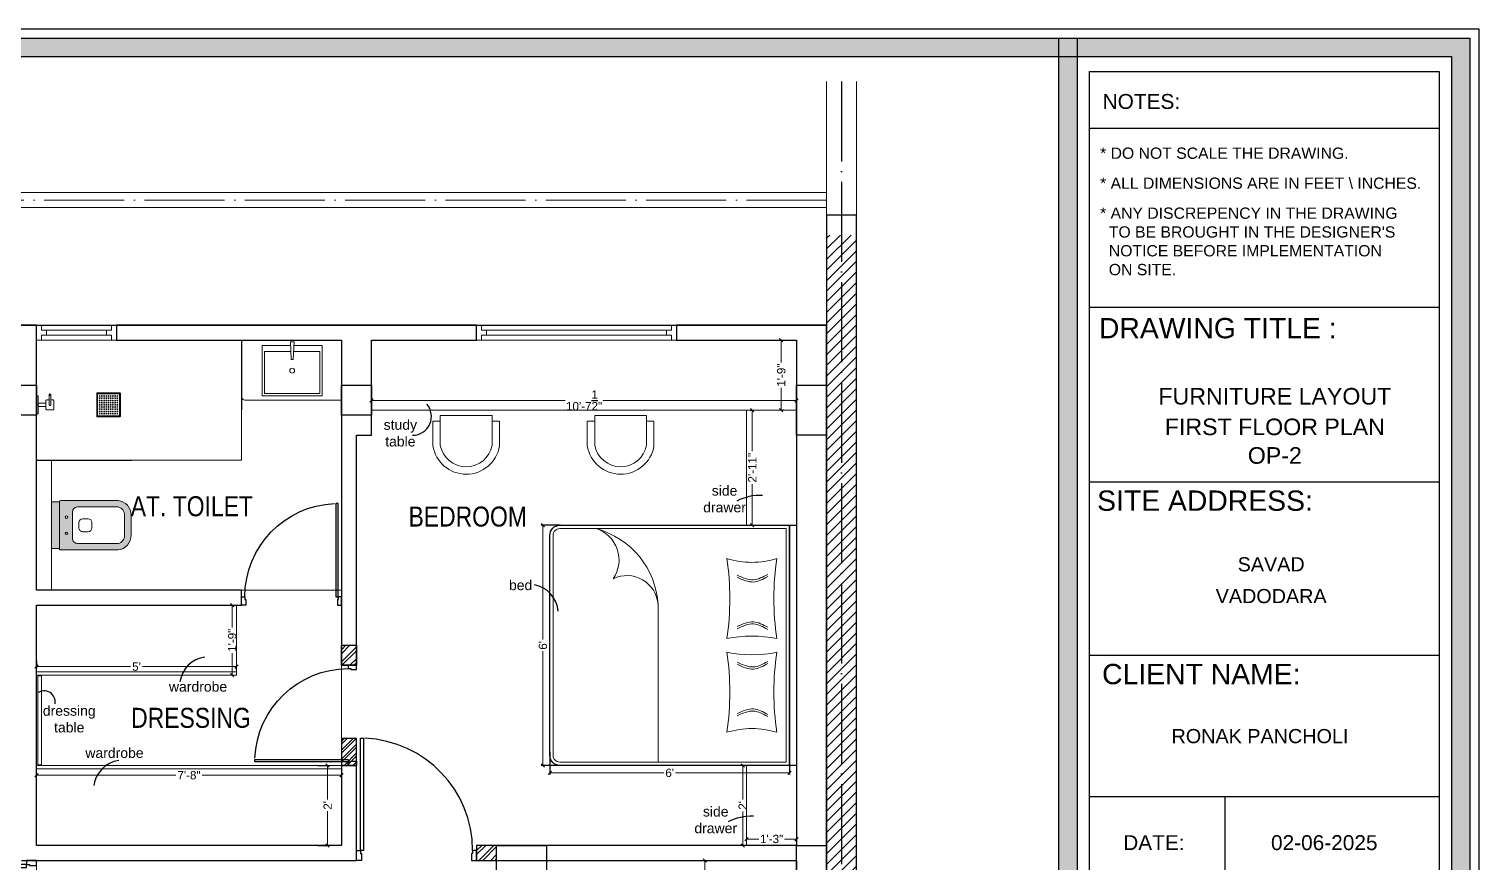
# Model space of a CAD drawing. Header units: millimetres. Extents: x 56222 to 154462, y -172610 to -121287.
# Drawn here: x 153131.2 to 153566.1, y -170824.7 to -170574.6 of the extents above; entities that cross this region are included whole.
import ezdxf
from ezdxf.enums import TextEntityAlignment as Align

# ---------------------------------------------------------------- set-up
doc = ezdxf.new("R2010")
doc.units = ezdxf.units.MM
doc.header["$MEASUREMENT"] = 0
doc.header["$PDMODE"] = 35
doc.linetypes.add('ACAD_ISO04W100', pattern=[30, 24, -3, 0, -3])
doc.layers.get('Defpoints').update_dxf_attribs({"color": 220})
doc.layers.add('AR DOOR', color=40, linetype='Continuous')
doc.layers.add('AR ELE-5', color=134, linetype='Continuous')
for name, color, linetype, lineweight in [('COLUMN', 1, 'Continuous', 30), ('dim05', 1, 'Continuous', 13), ('ELEVATION ( SPIRAL STAIR )', 250, 'Continuous', 9), ('FIRST FLOOR', 7, 'Continuous', 9), ('FIRST FLOOR ( DW_RAIL )', 7, 'Continuous', 9), ('FIRST FLOOR ( TEXT )', 7, 'Continuous', 9), ('FIRST FLOOR_( PLine )_', 251, 'Continuous', 30), ('FURNITURE', 34, 'Continuous', 9), ('GROUND FLOOR', 7, 'Continuous', 9), ('GROUND FLOOR  ( HATCH )', 251, 'Continuous', 9), ('GROUND FLOOR  ( PLINE )', 251, 'Continuous', 30), ('Labelling', 1, 'Continuous', 25), ('NAME PLATE', 7, 'Continuous', 25), ('wall', 7, 'Continuous', 30), ('X_PLOT', 1, 'Continuous', 9)]:
    doc.layers.add(name, color=color, linetype=linetype, lineweight=lineweight)
doc.layers.add('XX~SLAB ( PLINE )', color=251, linetype='Continuous', plot=False)
doc.styles.add('Arial', font='arial.ttf')
doc.styles.add('KATHA', font='swissc.ttf')
doc.styles.get("Standard").update_dxf_attribs({"font": 'arial.ttf', "height": 6})
doc.styles.add('style4', font='ARIALN.TTF')
doc.dimstyles.new('ISO-25', dxfattribs={"dimtxt": 2.5, "dimasz": 1, "dimexe": 0.5, "dimexo": 1, "dimtad": 0, "dimdec": 1, "dimlunit": 4, "dimtxsty": 'Standard', "dimblk": 'OBLIQUE', "dimcen": 2.5, "dimclrd": 1, "dimclre": 1, "dimclrt": 5, "dimadec": 0, "dimazin": 0, "dimtfac": 1, "dimtdec": 1, "dimtmove": 0, "dimatfit": 3, "dimfxl": 1, "dimlwd": -1, "dimarcsym": 0})

# ---------------------------------------------------------------- blocks, each defined once
blk = doc.blocks.new('A$C744D1EC1')
at = {"layer": 'FURNITURE'}
for p, q in [((-2.26, -0.39), (-2.26, 0)), ((-2.26, -0.39), (-2.26, 0)), ((0, -0.39), (0, 0)), ((0, -0.39), (0, 0)), ((2.26, -0.39), (2.26, 0)), ((2.26, -0.39), (2.26, 0)), ((-2.26, -0.39), (2.26, -0.39)), ((-2.26, -0.39), (2.26, -0.39)), ((-1.26, -2.56), (-1.26, -4.14)), ((-1.06, -2.36), (1.06, -2.36)), ((-0.39, -0.39), (-0.39, -2.36)), ((0, -3.15), (2.56, -3.15)), ((0, -3.55), (2.56, -3.55)), ((0.39, -0.39), (0.39, -2.36)), ((1.26, -2.56), (1.26, -3.15)), ((1.26, -3.55), (1.26, -4.14)), ((-1.06, -4.33), (1.06, -4.33))]:
    blk.add_line(p, q, dxfattribs=at)
for points in [[(-2.96, -15.14), (-2.96, -20.86, 0.414214), (-2.86, -20.96), (2.86, -20.96, 0.414214), (2.96, -20.86), (2.96, -15.14, 0.414214), (2.86, -15.04), (-2.86, -15.04, 0.414214)], [(-2.76, -15.34), (-2.76, -20.66, 0.414214), (-2.66, -20.76), (2.66, -20.76, 0.414214), (2.76, -20.66), (2.76, -15.34, 0.414214), (2.66, -15.24), (-2.66, -15.24, 0.414214)]]:
    blk.add_lwpolyline(points, format="xyb", close=True, dxfattribs=at)
for centre, radius in [((2.56, -3.35), 0.197), ((-2.21, -15.79), 0.0985), ((-2.21, -16.34), 0.0985), ((-2.21, -16.9), 0.0985), ((-2.21, -17.45), 0.0985), ((-2.21, -18), 0.0985), ((-1.66, -15.79), 0.0985), ((-1.66, -16.34), 0.0985), ((-1.66, -16.9), 0.0985), ((-1.66, -17.45), 0.0985), ((-1.66, -18), 0.0985), ((-1.1, -15.79), 0.0985), ((-1.1, -16.34), 0.0985), ((-1.1, -16.9), 0.0985), ((-1.1, -17.45), 0.0985), ((-1.1, -18), 0.0985), ((-0.55, -15.79), 0.0985), ((-0.55, -16.34), 0.0985), ((-0.55, -16.9), 0.0985), ((-0.55, -17.45), 0.0985), ((-0.55, -18), 0.0985), ((0, -15.79), 0.0985), ((0, -16.34), 0.0985), ((0, -16.9), 0.0985), ((0, -17.45), 0.0985), ((0, -18), 0.0985), ((0.55, -15.79), 0.0985), ((0.55, -16.34), 0.0985), ((0.55, -16.9), 0.0985), ((0.55, -17.45), 0.0985), ((0.55, -18), 0.0985), ((1.1, -15.79), 0.0985), ((1.1, -16.34), 0.0985), ((1.1, -16.9), 0.0985), ((1.1, -17.45), 0.0985), ((1.1, -18), 0.0985), ((1.66, -15.79), 0.0985), ((1.66, -16.34), 0.0985), ((1.66, -16.9), 0.0985), ((1.66, -17.45), 0.0985), ((1.66, -18), 0.0985), ((2.21, -15.79), 0.0985), ((2.21, -16.34), 0.0985), ((2.21, -16.9), 0.0985), ((2.21, -17.45), 0.0985), ((2.21, -18), 0.0985), ((-2.21, -18.55), 0.0985), ((-2.21, -19.1), 0.0985), ((-2.21, -19.66), 0.0985), ((-2.21, -20.21), 0.0985), ((-1.66, -18.55), 0.0985), ((-1.66, -19.1), 0.0985), ((-1.66, -19.66), 0.0985), ((-1.66, -20.21), 0.0985), ((-1.1, -18.55), 0.0985), ((-1.1, -19.1), 0.0985), ((-1.1, -19.66), 0.0985), ((-1.1, -20.21), 0.0985), ((-0.55, -18.55), 0.0985), ((-0.55, -19.1), 0.0985), ((-0.55, -19.66), 0.0985), ((-0.55, -20.21), 0.0985), ((0, -18.55), 0.0985), ((0, -19.1), 0.0985), ((0, -19.66), 0.0985), ((0, -20.21), 0.0985), ((0.55, -18.55), 0.0985), ((0.55, -19.1), 0.0985), ((0.55, -19.66), 0.0985), ((0.55, -20.21), 0.0985), ((1.1, -18.55), 0.0985), ((1.1, -19.1), 0.0985), ((1.1, -19.66), 0.0985), ((1.1, -20.21), 0.0985), ((1.66, -18.55), 0.0985), ((1.66, -19.1), 0.0985), ((1.66, -19.66), 0.0985), ((1.66, -20.21), 0.0985), ((2.21, -18.55), 0.0985), ((2.21, -19.1), 0.0985), ((2.21, -19.66), 0.0985), ((2.21, -20.21), 0.0985)]:
    blk.add_circle(centre, radius, dxfattribs=at)
for centre, start, end in [((-1.06, -2.56), 90, 180), ((0, -3.35), 90, 270), ((1.06, -2.56), 0, 90), ((-1.06, -4.14), 180, 270), ((1.06, -4.14), 270, 0)]:
    blk.add_arc(centre, 0.197, start, end, dxfattribs=at)
blk = doc.blocks.new('*U140')
for points in [[(0, 0), (0, 1120), (-30, 1120), (-30, 0)], [(40, 0), (0, 0), (0, -30), (-10, -30), (-10, -100), (40, -100)], [(-1160, 0), (-1120, 0), (-1120, -30), (-1110, -30), (-1110, -100), (-1160, -100)]]:
    blk.add_lwpolyline(points, close=True)
at = {"layer": 'AR ELE-5', "linetype": 'ByBlock', "ltscale": 15}
blk.add_arc((2, -1), 1122, 92.373, 179.9653, dxfattribs=at)
blk = doc.blocks.new('*U143')
for points in [[(-1160, 0), (-1120, 0), (-1120, 30), (-1110, 30), (-1110, 100), (-1160, 100)], [(0, 0), (0, -1120), (-30, -1120), (-30, 0)], [(40, 0), (0, 0), (0, 30), (-10, 30), (-10, 100), (40, 100)]]:
    blk.add_lwpolyline(points, close=True)
at = {"layer": 'AR ELE-5', "linetype": 'ByBlock', "ltscale": 15}
blk.add_arc((2, 1), 1122, 180.0347, 267.627, dxfattribs=at)
blk = doc.blocks.new('A$C3EC62B37')
at = {"layer": 'FURNITURE', "lineweight": 30, "ltscale": 0.25, "true_color": 0xffffff}
h = blk.add_hatch(color=7, dxfattribs=at)
h.dxf.hatch_style = 1
h.paths.add_polyline_path([(-12.22, 0), (-12.22, 2.35), (-26.26, 2.35), (-26.26, 0)])
h.paths.add_polyline_path([(-26.26, 2.35), (-12.22, 2.35, 0.414214), (-11.83, 2.74), (-11.83, 19.96, 0.388639), (-16.24, 23.87), (-22.38, 23.87, 0.379499), (-26.65, 19.96), (-26.65, 2.74, 0.414214)])
h.paths.add_polyline_path([(-15.35, 6.26), (-23.13, 6.26, -0.414214), (-24.7, 7.83), (-24.7, 19.96, -0.349567), (-22.37, 21.91), (-16.24, 21.91, -0.364948), (-13.78, 19.96), (-13.78, 7.83, -0.414214)], flags=16)
h.paths.add_polyline_path([(-18.46, 8.22), (-20.02, 8.22, -0.414214), (-21.2, 9.39), (-21.2, 10.96, -0.414214), (-20.02, 12.13), (-18.46, 12.13, -0.414214), (-17.28, 10.96), (-17.28, 9.39, -0.414214)], flags=0)
h.paths.add_polyline_path([(-22.06, 4.53, -1), (-21.27, 4.53, -1)], flags=16)
at = {"layer": 'FURNITURE', "color": 0, "linetype": 'ByBlock', "lineweight": -2}
for p, q in [((-22.24, 23.87), (-16.24, 23.87)), ((-22.24, 21.91), (-16.24, 21.91)), ((-26.65, 2.74), (-26.65, 19.96)), ((-24.7, 7.83), (-24.7, 19.96)), ((-13.78, 7.83), (-13.78, 19.96)), ((-11.83, 2.74), (-11.83, 19.96)), ((-21.2, 9.39), (-21.2, 10.96)), ((-20.02, 12.13), (-18.46, 12.13)), ((-17.28, 9.39), (-17.28, 10.96)), ((-23.13, 6.26), (-15.35, 6.26)), ((-20.02, 8.22), (-18.46, 8.22)), ((-26.26, 2.35), (-12.22, 2.35)), ((-26.26, 2.35), (-26.26, 0)), ((-26.26, 0), (-12.22, 0)), ((-26.26, 0), (-12.22, 0)), ((-12.22, 2.35), (-12.22, 0))]:
    blk.add_line(p, q, dxfattribs=at)
for centre in [(-21.66, 4.53), (-16.81, 4.53)]:
    blk.add_circle(centre, 0.391, dxfattribs=at)
for centre, radius, start, end in [((-22.31, 19.5), 4.37, 89.0873, 174.0395), ((-22.31, 19.48), 2.44, 88.437, 168.6348), ((-16.17, 19.5), 4.37, 5.9605, 90.9127), ((-16.17, 19.48), 2.44, 11.3652, 91.563), ((-20.02, 10.96), 1.17, 90, 180), ((-20.02, 9.39), 1.17, 180, 270), ((-18.46, 10.96), 1.17, 0, 90), ((-18.46, 9.39), 1.17, 270, 0), ((-23.13, 7.83), 1.57, 180, 270), ((-15.35, 7.83), 1.57, 270, 0), ((-26.26, 2.74), 0.391, 180, 270), ((-12.22, 2.74), 0.391, 270, 0)]:
    blk.add_arc(centre, radius, start, end, dxfattribs=at)
blk = doc.blocks.new('*U168')
for points in [[(-40, 0), (0, 0), (0, 30), (10, 30), (10, 100), (-40, 100)], [(0, 0), (0, -1120), (30, -1120), (30, 0)], [(1160, 0), (1120, 0), (1120, 30), (1110, 30), (1110, 100), (1160, 100)]]:
    blk.add_lwpolyline(points, close=True)
at = {"layer": 'AR ELE-5', "linetype": 'ByBlock', "ltscale": 15}
blk.add_arc((-2, 1), 1122, 272.373, 359.9653, dxfattribs=at)
blk = doc.blocks.new('abasjda')
at = {"layer": 'FURNITURE'}
blk.add_line((3320278.33, -507359.99, -0.07), (3320325.52, -507359.99, -0.07), dxfattribs=at)
at = {"layer": 'FURNITURE', "lineweight": 30, "elevation": -0.07}
blk.add_lwpolyline([(3320280.33, -507327.49), (3320346.33, -507327.49, -0.414214), (3320349.33, -507330.49), (3320349.33, -507399.42), (3320277.33, -507399.42), (3320277.33, -507330.49, -0.414214)], format="xyb", close=True, dxfattribs=at)
at = {"layer": 'FURNITURE'}
for points, elevation in [([(3320280.33, -507328.49), (3320346.33, -507328.49, -0.414214), (3320348.33, -507330.49), (3320348.33, -507398.42), (3320278.33, -507398.42), (3320278.33, -507330.49, -0.414214)], -0.07), ([(3320333.32, -507346.47, -0.527965), (3320325.52, -507359.99, 0.323475), (3320348.33, -507341.35, -0.508743), (3320333.32, -507346.47)], -0.07), ([(3320311.26, -507380.6, 0.100586), (3320311.26, -507395.6, 0.075726), (3320287.26, -507395.6, 0.148967), (3320287.26, -507380.6, 0.074116)], -0.08), ([(3320315.34, -507380.6, -0.100586), (3320315.34, -507395.6, -0.075726), (3320339.34, -507395.6, -0.148967), (3320339.34, -507380.6, -0.074116)], -0.08)]:
    blk.add_lwpolyline(points, format="xyb", close=True, dxfattribs=dict(at, elevation=elevation))
at = {"layer": 'FURNITURE', "lineweight": 30, "elevation": -0.07}
blk.add_lwpolyline([(3320277.33, -507399.42), (3320349.33, -507399.42), (3320349.33, -507401.52), (3320277.33, -507401.52)], close=True, dxfattribs=at)
at = {"layer": 'FURNITURE'}
for points in [[(3320292, -507392.86, -0.08), (3320292.77, -507391.44, -0.08), (3320294.4, -507388.45, -0.08), (3320292.96, -507385.33, -0.08), (3320292.2, -507383.69, -0.08)], [(3320292.64, -507392.86, -0.08), (3320293.42, -507391.44, -0.08), (3320295.05, -507388.45, -0.08), (3320293.61, -507385.33, -0.08), (3320292.85, -507383.69, -0.08)], [(3320307.84, -507392.86, -0.08), (3320307.06, -507391.44, -0.08), (3320305.43, -507388.45, -0.08), (3320306.87, -507385.33, -0.08), (3320307.63, -507383.69, -0.08)], [(3320308.48, -507392.86, -0.08), (3320307.71, -507391.44, -0.08), (3320306.08, -507388.45, -0.08), (3320307.52, -507385.33, -0.08), (3320308.28, -507383.69, -0.08)], [(3320318.12, -507392.86, -0.08), (3320318.89, -507391.44, -0.08), (3320320.52, -507388.45, -0.08), (3320319.08, -507385.33, -0.08), (3320318.32, -507383.69, -0.08)], [(3320318.76, -507392.86, -0.08), (3320319.53, -507391.44, -0.08), (3320321.16, -507388.45, -0.08), (3320319.72, -507385.33, -0.08), (3320318.97, -507383.69, -0.08)], [(3320333.95, -507392.86, -0.08), (3320333.18, -507391.44, -0.08), (3320331.55, -507388.45, -0.08), (3320332.99, -507385.33, -0.08), (3320333.75, -507383.69, -0.08)], [(3320334.6, -507392.86, -0.08), (3320333.83, -507391.44, -0.08), (3320332.19, -507388.45, -0.08), (3320333.64, -507385.33, -0.08), (3320334.39, -507383.69, -0.08)]]:
    blk.add_open_spline(points, degree=3, knots=[0, 0, 0, 0, 4.577917, 9.671137, 9.671137, 9.671137, 9.671137], dxfattribs=at)
blk = doc.blocks.new('_Oblique')
at = {"layer": 'wall', "color": 0, "lineweight": -2}
blk.add_line((-0.5, -0.5), (0.5, 0.5), dxfattribs=at)
blk = doc.blocks.new('*D232')
at = {"layer": 'Defpoints', "color": 0, "transparency": 16777216}
for p in [(153361.41, -170685.98), (153233.91, -170688.89), (153361.41, -170688.89)]:
    blk.add_point(p, dxfattribs=at)
at = {"layer": 'dim05', "color": 1, "linetype": 'Continuous', "lineweight": -2, "transparency": 16777216}
for p, q in [((153233.91, -170687.89), (153233.91, -170685.48)), ((153361.41, -170687.89), (153361.41, -170685.48))]:
    blk.add_line(p, q, dxfattribs=at)
at = {"layer": 'dim05', "color": 1, "linetype": 'Continuous', "transparency": 16777216}
for p, q in [((153233.91, -170685.98), (153291.95, -170685.98)), ((153361.41, -170685.98), (153303.38, -170685.98))]:
    blk.add_line(p, q, dxfattribs=at)
at = {"layer": 'dim05', "color": 1, "transparency": 16777216, "rotation": 180}
blk.add_blockref('_Oblique', (153233.91, -170685.98), dxfattribs=at)
at = {"layer": 'dim05', "color": 1, "transparency": 16777216}
blk.add_blockref('_Oblique', (153361.41, -170685.98), dxfattribs=at)
at = {"layer": 'dim05', "color": 5, "lineweight": 25, "transparency": 16777216, "insert": (153297.66, -170685.98), "char_height": 2.5, "attachment_point": 5, "style": 'Arial'}
blk.add_mtext('10\'-7{\\H1x;\\S1/2;}"', dxfattribs=at)
blk = doc.blocks.new('*D233')
at = {"layer": 'Defpoints', "color": 0, "transparency": 16777216}
for p in [(153356.82, -170667.89), (153357.86, -170667.89), (153356.61, -170688.89)]:
    blk.add_point(p, dxfattribs=at)
at = {"layer": 'dim05', "color": 1, "linetype": 'Continuous', "lineweight": -2, "transparency": 16777216}
for p, q in [((153356.86, -170667.89), (153356.32, -170667.89)), ((153357.61, -170688.89), (153357.32, -170688.89))]:
    blk.add_line(p, q, dxfattribs=at)
at = {"layer": 'dim05', "color": 1, "linetype": 'Continuous', "transparency": 16777216}
for p, q in [((153356.82, -170667.89), (153356.82, -170674.56)), ((153356.82, -170688.89), (153356.82, -170682.22))]:
    blk.add_line(p, q, dxfattribs=at)
at = {"layer": 'dim05', "color": 1, "transparency": 16777216}
for p, rotation in [((153356.82, -170667.89), 90), ((153356.82, -170688.89), 270)]:
    blk.add_blockref('_Oblique', p, dxfattribs=dict(at, rotation=rotation))
at = {"layer": 'dim05', "color": 5, "lineweight": 25, "transparency": 16777216, "insert": (153356.82, -170678.39), "char_height": 2.5, "attachment_point": 5, "rotation": 90, "style": 'Arial'}
blk.add_mtext('1\'-9"', dxfattribs=at)
blk = doc.blocks.new('*D234')
at = {"layer": 'Defpoints', "color": 0, "transparency": 16777216}
for p in [(153346.41, -170688.89), (153346.41, -170723.41), (153348.13, -170723.41)]:
    blk.add_point(p, dxfattribs=at)
at = {"layer": 'dim05', "color": 1, "linetype": 'Continuous', "lineweight": -2, "transparency": 16777216}
for p, q in [((153347.41, -170688.89), (153348.63, -170688.89)), ((153347.41, -170723.41), (153348.63, -170723.41))]:
    blk.add_line(p, q, dxfattribs=at)
at = {"layer": 'dim05', "color": 1, "linetype": 'Continuous', "transparency": 16777216}
for p, q in [((153348.13, -170688.89), (153348.13, -170701.21)), ((153348.13, -170723.41), (153348.13, -170711.09))]:
    blk.add_line(p, q, dxfattribs=at)
at = {"layer": 'dim05', "color": 1, "transparency": 16777216}
for p, rotation in [((153348.13, -170688.89), 90), ((153348.13, -170723.41), 270)]:
    blk.add_blockref('_Oblique', p, dxfattribs=dict(at, rotation=rotation))
at = {"layer": 'dim05', "color": 5, "lineweight": 25, "transparency": 16777216, "insert": (153348.13, -170706.15), "char_height": 2.5, "attachment_point": 5, "rotation": 90, "style": 'Arial'}
blk.add_mtext('2\'-11"', dxfattribs=at)
blk = doc.blocks.new('*D235')
at = {"layer": 'Defpoints', "color": 0, "transparency": 16777216}
for p in [(153346.41, -170795.41), (153345.24, -170819.39), (153346.41, -170819.39)]:
    blk.add_point(p, dxfattribs=at)
at = {"layer": 'dim05', "color": 1, "linetype": 'Continuous', "lineweight": -2, "transparency": 16777216}
for p, q in [((153345.41, -170795.41), (153344.74, -170795.41)), ((153345.41, -170819.39), (153344.74, -170819.39))]:
    blk.add_line(p, q, dxfattribs=at)
at = {"layer": 'dim05', "color": 1, "linetype": 'Continuous', "transparency": 16777216}
for p, q in [((153345.24, -170795.41), (153345.24, -170805.6)), ((153345.24, -170819.39), (153345.24, -170809.2))]:
    blk.add_line(p, q, dxfattribs=at)
at = {"layer": 'dim05', "color": 1, "transparency": 16777216}
for p, rotation in [((153345.24, -170795.41), 90), ((153345.24, -170819.39), 270)]:
    blk.add_blockref('_Oblique', p, dxfattribs=dict(at, rotation=rotation))
at = {"layer": 'dim05', "color": 5, "lineweight": 25, "transparency": 16777216, "insert": (153345.24, -170807.4), "char_height": 2.5, "attachment_point": 5, "rotation": 90, "style": 'Arial'}
blk.add_mtext("2'", dxfattribs=at)
blk = doc.blocks.new('*D236')
at = {"layer": 'Defpoints', "color": 0, "transparency": 16777216}
for p in [(153346.41, -170817.06), (153361.41, -170817.36), (153361.41, -170817.48)]:
    blk.add_point(p, dxfattribs=at)
at = {"layer": 'dim05', "color": 1, "linetype": 'Continuous', "transparency": 16777216}
for p, q in [((153346.41, -170817.48), (153350.08, -170817.48)), ((153361.41, -170817.48), (153357.74, -170817.48))]:
    blk.add_line(p, q, dxfattribs=at)
at = {"layer": 'dim05', "color": 1, "linetype": 'Continuous', "lineweight": -2, "transparency": 16777216}
for p, q in [((153346.41, -170818.06), (153346.41, -170817.98)), ((153361.41, -170818.36), (153361.41, -170817.98))]:
    blk.add_line(p, q, dxfattribs=at)
at = {"layer": 'dim05', "color": 1, "transparency": 16777216, "rotation": 180}
blk.add_blockref('_Oblique', (153346.41, -170817.48), dxfattribs=at)
at = {"layer": 'dim05', "color": 1, "transparency": 16777216}
blk.add_blockref('_Oblique', (153361.41, -170817.48), dxfattribs=at)
at = {"layer": 'dim05', "color": 5, "lineweight": 25, "transparency": 16777216, "insert": (153353.91, -170817.48), "char_height": 2.5, "attachment_point": 5, "style": 'Arial'}
blk.add_mtext('1\'-3"', dxfattribs=at)
blk = doc.blocks.new('*D237')
at = {"layer": 'Defpoints', "color": 0, "transparency": 16777216}
for p in [(153287.38, -170790.47), (153359.32, -170792.54), (153359.32, -170797.65)]:
    blk.add_point(p, dxfattribs=at)
at = {"layer": 'dim05', "color": 1, "linetype": 'Continuous', "lineweight": -2, "transparency": 16777216}
for p, q in [((153287.38, -170791.47), (153287.38, -170798.15)), ((153359.32, -170793.54), (153359.32, -170798.15))]:
    blk.add_line(p, q, dxfattribs=at)
at = {"layer": 'dim05', "color": 1, "linetype": 'Continuous', "transparency": 16777216}
for p, q in [((153287.38, -170797.65), (153321.57, -170797.65)), ((153359.32, -170797.65), (153325.13, -170797.65))]:
    blk.add_line(p, q, dxfattribs=at)
at = {"layer": 'dim05', "color": 1, "transparency": 16777216, "rotation": 180}
blk.add_blockref('_Oblique', (153287.38, -170797.65), dxfattribs=at)
at = {"layer": 'dim05', "color": 1, "transparency": 16777216}
blk.add_blockref('_Oblique', (153359.32, -170797.65), dxfattribs=at)
at = {"layer": 'dim05', "color": 5, "lineweight": 25, "transparency": 16777216, "insert": (153323.35, -170797.65), "char_height": 2.5, "attachment_point": 5, "style": 'Arial'}
blk.add_mtext("6'", dxfattribs=at)
blk = doc.blocks.new('*D238')
at = {"layer": 'Defpoints', "color": 0, "transparency": 16777216}
for p in [(153285.32, -170723.41), (153291.51, -170723.41), (153291.51, -170795.41)]:
    blk.add_point(p, dxfattribs=at)
at = {"layer": 'dim05', "color": 1, "linetype": 'Continuous', "lineweight": -2, "transparency": 16777216}
for p, q in [((153290.51, -170723.41), (153284.82, -170723.41)), ((153290.51, -170795.41), (153284.82, -170795.41))]:
    blk.add_line(p, q, dxfattribs=at)
at = {"layer": 'dim05', "color": 1, "linetype": 'Continuous', "transparency": 16777216}
for p, q in [((153285.32, -170723.41), (153285.32, -170757.63)), ((153285.32, -170795.41), (153285.32, -170761.19))]:
    blk.add_line(p, q, dxfattribs=at)
at = {"layer": 'dim05', "color": 1, "transparency": 16777216}
for p, rotation in [((153285.32, -170723.41), 90), ((153285.32, -170795.41), 270)]:
    blk.add_blockref('_Oblique', p, dxfattribs=dict(at, rotation=rotation))
at = {"layer": 'dim05', "color": 5, "lineweight": 25, "transparency": 16777216, "insert": (153285.32, -170759.41), "char_height": 2.5, "attachment_point": 5, "rotation": 90, "style": 'Arial'}
blk.add_mtext("6'", dxfattribs=at)
blk = doc.blocks.new('*D239')
at = {"layer": 'Defpoints', "color": 0, "transparency": 16777216}
for p in [(153133.41, -170763.07), (153193.42, -170765.65), (153193.42, -170765.8)]:
    blk.add_point(p, dxfattribs=at)
at = {"layer": 'dim05', "color": 1, "linetype": 'Continuous', "lineweight": -2, "transparency": 16777216}
for p, q in [((153133.41, -170764.07), (153133.41, -170766.3)), ((153193.42, -170766.65), (153193.42, -170766.3))]:
    blk.add_line(p, q, dxfattribs=at)
at = {"layer": 'dim05', "color": 1, "linetype": 'Continuous', "transparency": 16777216}
for p, q in [((153133.41, -170765.8), (153161.64, -170765.8)), ((153193.42, -170765.8), (153165.19, -170765.8))]:
    blk.add_line(p, q, dxfattribs=at)
at = {"layer": 'dim05', "color": 1, "transparency": 16777216, "rotation": 180}
blk.add_blockref('_Oblique', (153133.41, -170765.8), dxfattribs=at)
at = {"layer": 'dim05', "color": 1, "transparency": 16777216}
blk.add_blockref('_Oblique', (153193.42, -170765.8), dxfattribs=at)
at = {"layer": 'dim05', "color": 5, "lineweight": 25, "transparency": 16777216, "insert": (153163.41, -170765.8), "char_height": 2.5, "attachment_point": 5, "style": 'Arial'}
blk.add_mtext("5'", dxfattribs=at)
blk = doc.blocks.new('*D240')
at = {"layer": 'Defpoints', "color": 0, "transparency": 16777216}
for p in [(153192.13, -170747.39), (153192.2, -170747.39), (153191.33, -170768.39)]:
    blk.add_point(p, dxfattribs=at)
at = {"layer": 'dim05', "color": 1, "linetype": 'Continuous', "lineweight": -2, "transparency": 16777216}
for p, q in [((153191.2, -170747.39), (153191.63, -170747.39)), ((153192.33, -170768.39), (153192.63, -170768.39))]:
    blk.add_line(p, q, dxfattribs=at)
at = {"layer": 'dim05', "color": 1, "linetype": 'Continuous', "transparency": 16777216}
for p, q in [((153192.13, -170747.39), (153192.13, -170754.06)), ((153192.13, -170768.39), (153192.13, -170761.72))]:
    blk.add_line(p, q, dxfattribs=at)
at = {"layer": 'dim05', "color": 1, "transparency": 16777216}
for p, rotation in [((153192.13, -170747.39), 90), ((153192.13, -170768.39), 270)]:
    blk.add_blockref('_Oblique', p, dxfattribs=dict(at, rotation=rotation))
at = {"layer": 'dim05', "color": 5, "lineweight": 25, "transparency": 16777216, "insert": (153192.13, -170757.89), "char_height": 2.5, "attachment_point": 5, "rotation": 90, "style": 'Arial'}
blk.add_mtext('1\'-9"', dxfattribs=at)
blk = doc.blocks.new('*D241')
at = {"layer": 'Defpoints', "color": 0, "transparency": 16777216}
for p in [(153133.41, -170797.9), (153224.91, -170797.9), (153224.91, -170798.36)]:
    blk.add_point(p, dxfattribs=at)
at = {"layer": 'dim05', "color": 1, "linetype": 'Continuous', "transparency": 16777216}
for p, q in [((153133.41, -170798.36), (153175.23, -170798.36)), ((153224.91, -170798.36), (153183.1, -170798.36))]:
    blk.add_line(p, q, dxfattribs=at)
at = {"layer": 'dim05', "color": 1, "linetype": 'Continuous', "lineweight": -2, "transparency": 16777216}
for p, q in [((153133.41, -170798.9), (153133.41, -170798.86)), ((153224.91, -170798.9), (153224.91, -170798.86))]:
    blk.add_line(p, q, dxfattribs=at)
at = {"layer": 'dim05', "color": 1, "transparency": 16777216, "rotation": 180}
blk.add_blockref('_Oblique', (153133.41, -170798.36), dxfattribs=at)
at = {"layer": 'dim05', "color": 1, "transparency": 16777216}
blk.add_blockref('_Oblique', (153224.91, -170798.36), dxfattribs=at)
at = {"layer": 'dim05', "color": 5, "lineweight": 25, "transparency": 16777216, "insert": (153179.16, -170798.36), "char_height": 2.5, "attachment_point": 5, "style": 'Arial'}
blk.add_mtext('7\'-8"', dxfattribs=at)
blk = doc.blocks.new('*D242')
at = {"layer": 'Defpoints', "color": 0, "transparency": 16777216}
for p in [(153216.81, -170795.39), (153216.81, -170819.39), (153220.75, -170819.39)]:
    blk.add_point(p, dxfattribs=at)
at = {"layer": 'dim05', "color": 1, "linetype": 'Continuous', "lineweight": -2, "transparency": 16777216}
for p, q in [((153217.81, -170795.39), (153221.25, -170795.39)), ((153217.81, -170819.39), (153221.25, -170819.39))]:
    blk.add_line(p, q, dxfattribs=at)
at = {"layer": 'dim05', "color": 1, "linetype": 'Continuous', "transparency": 16777216}
for p, q in [((153220.75, -170795.39), (153220.75, -170805.59)), ((153220.75, -170819.39), (153220.75, -170809.18))]:
    blk.add_line(p, q, dxfattribs=at)
at = {"layer": 'dim05', "color": 1, "transparency": 16777216}
for p, rotation in [((153220.75, -170795.39), 90), ((153220.75, -170819.39), 270)]:
    blk.add_blockref('_Oblique', p, dxfattribs=dict(at, rotation=rotation))
at = {"layer": 'dim05', "color": 5, "lineweight": 25, "transparency": 16777216, "insert": (153220.75, -170807.39), "char_height": 2.5, "attachment_point": 5, "rotation": 90, "style": 'Arial'}
blk.add_mtext("2'", dxfattribs=at)
blk = doc.blocks.new('*D261')
at = {"layer": 'Defpoints', "color": 0, "transparency": 16777216}
for p in [(153333.3, -170823.89), (153333.91, -170823.89), (153333.77, -170856.92)]:
    blk.add_point(p, dxfattribs=at)
at = {"layer": 'dim05', "color": 1, "linetype": 'Continuous', "transparency": 16777216}
for p, q in [((153333.91, -170823.89), (153333.91, -170836.44)), ((153333.91, -170856.92), (153333.91, -170844.37))]:
    blk.add_line(p, q, dxfattribs=at)
at = {"layer": 'dim05', "color": 1, "linetype": 'Continuous', "lineweight": -2, "transparency": 16777216}
for p, q in [((153334.3, -170823.89), (153334.41, -170823.89)), ((153334.77, -170856.92), (153334.41, -170856.92))]:
    blk.add_line(p, q, dxfattribs=at)
at = {"layer": 'dim05', "color": 1, "transparency": 16777216}
for p, rotation in [((153333.91, -170823.89), 90), ((153333.91, -170856.92), 270)]:
    blk.add_blockref('_Oblique', p, dxfattribs=dict(at, rotation=rotation))
at = {"layer": 'dim05', "color": 5, "lineweight": 25, "transparency": 16777216, "insert": (153333.91, -170840.41), "char_height": 2.5, "attachment_point": 5, "rotation": 90, "style": 'Arial'}
blk.add_mtext('2\'-9"', dxfattribs=at)
blk = doc.blocks.new('LAYOUT FILE')
at = {"layer": 'NAME PLATE', "true_color": 0xd39e00}
h = blk.add_hatch(color=42, dxfattribs=at)
h.paths.add_polyline_path([(3346889.83, -513806.18), (3346889.83, -514260.7), (3347535.56, -514260.7), (3347535.56, -513806.18)])
h.paths.add_polyline_path([(3346894.36, -513810.71), (3347531.03, -513810.71), (3347531.03, -514256.17), (3346894.36, -514256.17)], flags=16)
blk.add_hatch(color=42, dxfattribs=at).paths.add_polyline_path([(3347433.6, -514256.17), (3347438.13, -514256.17), (3347438.13, -513806.18), (3347433.6, -513806.18)])
at = {"layer": 'NAME PLATE', "color": 42, "true_color": 0xd39e00}
for p, q in [((3347527.96, -513828.55), (3347441.2, -513828.55)), ((3347527.96, -513872.99), (3347441.2, -513872.99)), ((3347527.96, -513916.26), (3347441.2, -513916.26)), ((3347527.96, -513959.27), (3347441.2, -513959.27)), ((3347527.96, -513994.31), (3347441.2, -513994.31)), ((3347474.77, -513994.31), (3347474.77, -514044.12))]:
    blk.add_line(p, q, dxfattribs=at)
for points in [[(3346887.56, -513803.91), (3347537.83, -513803.91), (3347537.83, -514262.96), (3346887.56, -514262.96)], [(3346889.83, -513806.18), (3347535.56, -513806.18), (3347535.56, -514260.7), (3346889.83, -514260.7)], [(3347433.6, -514256.17), (3347433.6, -513806.18), (3347438.13, -513806.18), (3347438.13, -514256.17)], [(3346894.36, -513810.71), (3347531.03, -513810.71), (3347531.03, -514256.17), (3346894.36, -514256.17)], [(3347441.2, -514252.44), (3347441.2, -513814.44), (3347527.96, -513814.44), (3347527.96, -514252.44)]]:
    blk.add_lwpolyline(points, close=True, dxfattribs=at)
at = {"layer": 'NAME PLATE', "style": 'Arial'}
for s, height, p in [('NOTES:', 3.699, (3347454.07, -513823.73)), ('DRAWING TITLE : ', 5.0338, (3347474.01, -513880.61)), ('SITE ADDRESS:', 5.0338, (3347469.85, -513923.39)), ('CLIENT NAME:', 5.0338, (3347468.93, -513966.4)), ('DATE:', 3.699, (3347457.17, -514007.54)), ('02-06-2025', 3.699, (3347499.44, -514007.54))]:
    blk.add_text(s, height=height, dxfattribs=at).set_placement(p, align=Align.CENTER)
at = {"layer": 'NAME PLATE', "char_height": 2.7974, "width": 108.0765, "attachment_point": 1, "style": 'Arial'}
for s, insert in [('* DO NOT SCALE THE DRAWING.', (3347443.82, -513833.31, 0)), ('* ALL DIMENSIONS ARE IN FEET \\\\ INCHES.', (3347443.82, -513840.75, 0)), ("* ANY DISCREPENCY IN THE DRAWING \\P  TO BE BROUGHT IN THE DESIGNER'S\\P  NOTICE BEFORE IMPLEMENTATION \\P  ON SITE.", (3347443.82, -513848.18, 0))]:
    blk.add_mtext(s, dxfattribs=dict(at, insert=insert))

msp = doc.modelspace()

# ---------------------------------------------------------------- hatches: boundary and pattern name
at = {"layer": 'ELEVATION ( SPIRAL STAIR )', "lineweight": 5}
h = msp.add_hatch(dxfattribs=at)
h.set_pattern_fill('ANSI32', color=2, scale=5)
h.paths.add_polyline_path([(153226.9144, -170794.3879), (153224.9144, -170794.3879), (153224.9144, -170795.3879), (153226.9144, -170795.3879)])
h.paths.add_polyline_path([(153229.4144, -170794.1379), (153227.6644, -170794.1379), (153227.6644, -170794.3879), (153226.9144, -170794.3879), (153226.9144, -170795.3879), (153229.4144, -170795.3879)])
h.paths.add_polyline_path([(153226.9144, -170793.6379), (153224.9144, -170793.6379), (153224.9144, -170794.3879), (153226.9144, -170794.3879)], flags=17)
h.paths.add_polyline_path([(153229.4144, -170787.3879), (153224.9144, -170787.3879), (153224.9144, -170793.6379), (153226.9144, -170793.6379), (153226.9144, -170794.3879), (153227.6644, -170794.3879), (153227.6644, -170794.1379), (153229.4144, -170794.1379)])
at = {"layer": 'GROUND FLOOR  ( HATCH )'}
h = msp.add_hatch(dxfattribs=at)
h.set_pattern_fill('ANSI31', color=6, scale=18, style=0)
h.set_pattern_definition([(45, (36838.7285, -8360.7135), (-1.590990258, 1.590990258), [])])
h.paths.add_polyline_path([(153379.4144, -170636.3879), (153370.4144, -170636.3879), (153370.4144, -170979.8879), (153379.4144, -170979.8879)])
at = {"layer": 'GROUND FLOOR  ( PLINE )', "lineweight": 5}
h = msp.add_hatch(dxfattribs=at)
h.set_pattern_fill('ANSI32', color=3, scale=6.7837785)
h.paths.add_polyline_path([(153112.4144, -170742.8879), (153097.4144, -170742.8879), (153097.4144, -170747.3879), (153112.4144, -170747.3879)])
h.paths.add_polyline_path([(153229.4144, -170765.3879), (153224.9144, -170765.3879), (153224.9144, -170759.3879), (153229.4144, -170759.3879)])
h.paths.add_polyline_path([(153265.4144, -170823.8879), (153271.4144, -170823.8879), (153271.4144, -170819.3879), (153265.4144, -170819.3879)])
h.paths.add_polyline_path([(153128.9144, -170859.8879), (153133.4144, -170859.8879), (153133.4144, -170865.8879), (153128.9144, -170865.8879)])

# ---------------------------------------------------------------- linework, layer by layer
at = {"layer": 'COLUMN'}
for points in [[(153124.4144, -170681.3879), (153133.4144, -170681.3879), (153133.4144, -170690.3879), (153124.4144, -170690.3879)], [(153224.9144, -170681.3879), (153233.9144, -170681.3879), (153233.9144, -170690.3879), (153224.9144, -170690.3879)], [(153361.4144, -170681.3879), (153370.4144, -170681.3879), (153370.4144, -170696.3879), (153361.4144, -170696.3879)], [(153286.4144, -170819.3879), (153286.4144, -170828.3879), (153271.4144, -170828.3879), (153271.4144, -170819.3879)], [(153361.4144, -170819.3879), (153370.4144, -170819.3879), (153370.4144, -170834.3879), (153361.4144, -170834.3879)]]:
    msp.add_lwpolyline(points, close=True, dxfattribs=at)
at = {"layer": 'ELEVATION ( SPIRAL STAIR )', "color": 5}
msp.add_lwpolyline([(153133.7653, -170768.5794), (153134.9158, -170768.5794), (153134.9158, -170795.1978), (153133.7653, -170795.1978)], close=True, dxfattribs=at)
at = {"layer": 'ELEVATION ( SPIRAL STAIR )', "color": 2, "lineweight": 30}
msp.add_lwpolyline([(153224.9144, -170795.3879), (153229.4144, -170795.3879), (153229.4144, -170787.3879), (153224.9144, -170787.3879)], close=True, dxfattribs=at)
at = {"layer": 'FIRST FLOOR'}
for p, q in [((152969.9144, -170663.3879), (153370.4144, -170663.3879)), ((153133.4144, -170742.8879), (153133.4144, -170663.3879)), ((153157.4144, -170667.8879), (153157.4144, -170663.3879)), ((153265.4144, -170667.8879), (153265.4144, -170663.3879)), ((153325.4144, -170667.8879), (153325.4144, -170663.3879)), ((153370.4144, -170663.3879), (153370.4144, -170973.8879)), ((153133.4144, -170667.8879), (153224.9144, -170667.8879)), ((153224.9144, -170819.3879), (153224.9144, -170667.8879)), ((153233.9144, -170667.8879), (153361.4144, -170667.8879)), ((153233.9144, -170696.3879), (153233.9144, -170667.8879)), ((153361.4144, -170667.8879), (153361.4144, -170819.3879)), ((153229.4144, -170765.3879), (153229.4144, -170696.3879)), ((153133.4144, -170742.8879), (153224.9144, -170742.8879)), ((153194.9144, -170747.3879), (153194.9144, -170742.8879)), ((153133.4144, -170747.3879), (153194.9144, -170747.3879)), ((153133.4144, -170747.3879), (153133.4144, -170819.3879)), ((153224.9144, -170765.3879), (153229.4144, -170765.3879)), ((153224.9144, -170795.3879), (153229.4144, -170795.3879)), ((153229.4144, -170823.8879), (153229.4144, -170795.3879)), ((153133.4144, -170819.3879), (153224.9144, -170819.3879)), ((153265.4144, -170819.3879), (153265.4144, -170823.8879)), ((153265.4144, -170819.3879), (153361.4144, -170819.3879)), ((153128.9144, -170823.8879), (153229.4144, -170823.8879)), ((153133.4144, -170973.8879), (153133.4144, -170823.8879)), ((153265.4144, -170823.8879), (153361.4144, -170823.8879)), ((153361.4144, -170823.8879), (153361.4144, -170951.3879))]:
    msp.add_line(p, q, dxfattribs=at)
at = {"layer": 'FIRST FLOOR ( DW_RAIL )'}
for points in [[(153157.4144, -170663.3879), (153155.9144, -170663.3879), (153155.9144, -170664.8879), (153154.4144, -170664.8879), (153154.4144, -170666.3879), (153136.4144, -170666.3879), (153136.4144, -170664.8879), (153134.9144, -170664.8879), (153134.9144, -170663.3879), (153133.4144, -170663.3879), (153133.4144, -170667.8879), (153134.9144, -170667.8879), (153134.9144, -170666.3879), (153136.4144, -170666.3879), (153136.4144, -170664.8879), (153154.4144, -170664.8879), (153154.4144, -170666.3879), (153155.9144, -170666.3879), (153155.9144, -170667.8879), (153157.4144, -170667.8879), (153157.4144, -170663.3879), (153133.4144, -170663.3879), (153133.4144, -170667.8879), (153157.4144, -170667.8879)], [(153325.4144, -170663.3879), (153323.9144, -170663.3879), (153323.9144, -170664.8879), (153322.4144, -170664.8879), (153322.4144, -170666.3879), (153268.4144, -170666.3879), (153268.4144, -170664.8879), (153266.9144, -170664.8879), (153266.9144, -170663.3879), (153265.4144, -170663.3879), (153265.4144, -170667.8879), (153266.9144, -170667.8879), (153266.9144, -170666.3879), (153268.4144, -170666.3879), (153268.4144, -170664.8879), (153322.4144, -170664.8879), (153322.4144, -170666.3879), (153323.9144, -170666.3879), (153323.9144, -170667.8879), (153325.4144, -170667.8879), (153325.4144, -170663.3879), (153265.4144, -170663.3879), (153265.4144, -170667.8879), (153325.4144, -170667.8879)]]:
    msp.add_lwpolyline(points, close=True, dxfattribs=at)
at = {"layer": 'FIRST FLOOR_( PLine )_'}
for p, q in [((153133.4144, -170663.3879), (152969.9144, -170663.3879)), ((153133.4144, -170742.8879), (153133.4144, -170663.3879)), ((153194.9144, -170742.8879), (153133.4144, -170742.8879)), ((153194.9144, -170747.3879), (153194.9144, -170742.8879)), ((153133.4144, -170819.3879), (153133.4144, -170747.3879)), ((153133.4144, -170747.3879), (153194.9144, -170747.3879)), ((153229.4144, -170795.3879), (153224.9144, -170795.3879)), ((153224.9144, -170795.3879), (153224.9144, -170819.3879)), ((153229.4144, -170823.8879), (153229.4144, -170795.3879)), ((153224.9144, -170819.3879), (153133.4144, -170819.3879)), ((153128.9144, -170823.8879), (153229.4144, -170823.8879))]:
    msp.add_line(p, q, dxfattribs=at)
for points in [[(153233.9144, -170667.8879), (153265.4144, -170667.8879), (153265.4144, -170663.3879), (153157.4144, -170663.3879), (153157.4144, -170667.8879), (153224.9144, -170667.8879), (153224.9144, -170765.3879), (153229.4144, -170765.3879), (153229.4144, -170696.3879), (153233.9144, -170696.3879)], [(153370.4144, -170663.3879), (153325.4144, -170663.3879), (153325.4144, -170667.8879), (153361.4144, -170667.8879), (153361.4144, -170819.3879), (153265.4144, -170819.3879), (153265.4144, -170823.8879), (153361.4144, -170823.8879), (153361.4144, -170951.3879), (153336.6644, -170951.3879), (153336.6644, -170955.8879), (153361.4144, -170955.8879), (153361.4144, -170973.8879), (153370.4144, -170973.8879)]]:
    msp.add_lwpolyline(points, close=True, dxfattribs=at)
at = {"layer": 'FURNITURE'}
for p, q in [((153194.9144, -170703.8879), (153194.9144, -170667.8879)), ((153233.9144, -170688.8879), (153361.4144, -170688.8879)), ((153254.531, -170694.3775, -0.0355), (153254.531, -170690.4699, -0.0355)), ((153270.0818, -170690.4699, -0.0355), (153254.531, -170690.4699, -0.0355)), ((153270.0818, -170690.4699, -0.0355), (153270.0818, -170694.3775, -0.0355)), ((153300.8465, -170694.3775, -0.0355), (153300.8465, -170690.4699, -0.0355)), ((153316.3974, -170690.4699, -0.0355), (153300.8465, -170690.4699, -0.0355)), ((153316.3974, -170690.4699, -0.0355), (153316.3974, -170694.3775, -0.0355)), ((153194.9144, -170703.8879), (153133.4144, -170703.8879)), ((153193.4153, -170747.4395), (153193.4153, -170768.4395)), ((153193.4153, -170767.3879), (153133.4144, -170767.3879)), ((153193.4153, -170768.3879), (153133.4144, -170768.3879)), ((153224.9144, -170795.3879), (153133.4144, -170795.3879)), ((153224.9144, -170796.3879), (153133.4144, -170796.3879))]:
    msp.add_line(p, q, dxfattribs=at)
at = {"layer": 'FURNITURE', "color": 5, "lineweight": 30, "ltscale": 10000}
for p, q in [((153194.9144, -170667.8879), (153194.9144, -170688.7987)), ((153133.4144, -170703.8879), (153161.9144, -170703.8879))]:
    msp.add_line(p, q, dxfattribs=at)
at = {"layer": 'FURNITURE'}
msp.add_lwpolyline([(153224.9144, -170667.8879), (153194.9144, -170667.8879), (153194.9144, -170684.6951, 0.42261333), (153196.099, -170685.8936), (153224.9144, -170685.8937)], format="xyb", close=True, dxfattribs=at)
for points in [[(153209.826, -170673.7066), (153210.3976, -170673.7069), (153210.6555, -170668.4102), (153209.5752, -170668.4094)], [(153361.4144, -170688.8879), (153346.4144, -170688.8879), (153346.4144, -170723.4121), (153361.4144, -170723.4121)], [(153137.9144, -170742.794), (153133.4144, -170742.794), (153133.4144, -170703.8879), (153137.9144, -170703.8879)], [(153361.4144, -170795.4121), (153346.4144, -170795.4121), (153346.4144, -170819.3879), (153361.4144, -170819.3879)]]:
    msp.add_lwpolyline(points, close=True, dxfattribs=at)
for points in [[(153210.6029, -170669.4904), (153219.1139, -170669.5048), (153219.1051, -170684.5988), (153201.1052, -170684.5782), (153201.1139, -170669.4842), (153209.6263, -170669.4897)], [(153210.5152, -170671.2907), (153218.3926, -170671.3048), (153218.3855, -170683.8781), (153201.8258, -170683.8585), (153201.8329, -170671.2851), (153209.7116, -170671.2902)]]:
    msp.add_lwpolyline(points, dxfattribs=at)
at = {"layer": 'FURNITURE', "elevation": -0.0355, "flags": 128}
for points in [[(153254.5396, -170692.1553), (153252.315, -170692.1553), (153252.315, -170699.5374, 0.85361338), (153272.315, -170699.5888), (153272.315, -170692.1553), (153270.0904, -170692.1553)], [(153254.5396, -170694.3775), (153254.5396, -170692.1553), (153254.5372, -170699.354, 0.83575836), (153270.0928, -170699.3993), (153270.0928, -170694.3775), (153270.0928, -170692.1553)], [(153300.8552, -170692.1553), (153298.6306, -170692.1553), (153298.6306, -170699.5374, 0.85361338), (153318.6306, -170699.5888), (153318.6306, -170692.1553), (153316.406, -170692.1553)], [(153300.8552, -170694.3775), (153300.8552, -170692.1553), (153300.8528, -170699.354, 0.83575836), (153316.4084, -170699.3993), (153316.4084, -170694.3775), (153316.4084, -170692.1553)]]:
    msp.add_lwpolyline(points, format="xyb", dxfattribs=at)
at = {"layer": 'FURNITURE'}
msp.add_circle((153210.1095, -170677.0518), 0.7202, dxfattribs=at)
at = {"layer": 'GROUND FLOOR'}
for p, q in [((153370.4144, -170590.339), (153370.4144, -171111.2718)), ((153370.4144, -170590.339), (153370.4144, -170687.3879)), ((153379.4144, -170590.339), (153379.4144, -171111.2718)), ((152870.1644, -170623.6379), (153370.4144, -170623.6379)), ((152874.6644, -170628.1379), (153370.4144, -170628.1379))]:
    msp.add_line(p, q, dxfattribs=at)
at = {"layer": 'GROUND FLOOR', "color": 1, "linetype": 'ACAD_ISO04W100'}
msp.add_line((153374.9144, -170590.339), (153374.9144, -170973.8879), dxfattribs=at)
msp.add_lwpolyline([(153370.4144, -170625.8879), (152872.4144, -170625.8879), (152872.4144, -171088.3879), (153370.4144, -171088.3879)], dxfattribs=at)
at = {"layer": 'GROUND FLOOR', "color": 6, "lineweight": 30}
msp.add_lwpolyline([(153379.4144, -170630.3879), (153370.4144, -170630.3879), (153370.4144, -170973.8879), (153379.4144, -170973.8879)], close=True, dxfattribs=at)
at = {"layer": 'GROUND FLOOR  ( PLINE )', "color": 3}
for points in [[(153229.4144, -170765.3879), (153224.9144, -170765.3879), (153224.9144, -170759.3879), (153229.4144, -170759.3879)], [(153265.4144, -170823.8879), (153271.4144, -170823.8879), (153271.4144, -170819.3879), (153265.4144, -170819.3879)]]:
    msp.add_lwpolyline(points, close=True, dxfattribs=at)
at = {"layer": 'Labelling', "color": 1}
for centre, radius, start, end in [((153246.2607, -170690.7989), 5.618, 269.801807, 41.748066), ((153350.3533, -170728.8518), 14.4168, 86.748345, 118.440144), ((153281.1839, -170749.8265, -0.0704), 8.7231, 4.285395, 79.246804), ((153185.222, -170771.705, -0.0006), 8.8915, 98.354103, 171.276609), ((153135.6849, -170776.3847, -0.0698), 3.3324, 350.194049, 125.1722), ((153159.3552, -170802.7596, -0.0006), 8.8915, 98.354103, 171.276609), ((153347.702, -170825.0551), 14.4168, 86.748345, 118.440144)]:
    msp.add_arc(centre, radius, start, end, dxfattribs=at)
at = {"layer": 'X_PLOT', "linetype": 'ACAD_ISO04W100', "lineweight": 30}
msp.add_line((153374.9144, -170590.339), (153374.9144, -171086.1379), dxfattribs=at)
at = {"layer": 'XX~SLAB ( PLINE )'}
msp.add_lwpolyline([(152965.4144, -170663.3879), (153370.4144, -170663.3878), (153370.4144, -170973.8879), (153361.4144, -170973.8879), (153341.6097, -170973.8879), (153301.2726, -170973.8879), (153275.9144, -170973.8879), (153128.9144, -170973.8879), (153128.9144, -170985.8879), (152965.4144, -170985.8879)], close=True, dxfattribs=at)

# ---------------------------------------------------------------- block references
at = {"color": 1, "lineweight": 35, "rotation": 90}
msp.add_blockref('abasjda', (-354040.1033, -3491072.7423, 0.0698), dxfattribs=at)
at = {"layer": 'AR DOOR', "linetype": 'ByBlock', "lineweight": -2, "extrusion": (0, 0, -1)}
for name, p, xscale, yscale, zscale, rotation in [('*U143', (-153223.9144, -170744.8879), 0.02500000000004618, 0.02500000000004618, -0.02500000000004618, 180), ('*U168', (-153226.9144, -170794.3879), 0.02500000000004618, 0.02500000000004618, -0.02500000000004618, 90), ('*U143', (-153230.6144, -170820.8879), -0.02999999999996949, 0.02999999999996949, -0.02999999999996949, 180), ('*U140', (-153130.4144, -170825.0879), -0.02999999999996949, 0.02999999999996949, -0.02999999999996949, 270)]:
    msp.add_blockref(name, p, dxfattribs=dict(at, xscale=xscale, yscale=yscale, zscale=zscale, rotation=rotation))
at = {"layer": 'FURNITURE', "linetype": 'Continuous', "xscale": 1.200000000076199, "yscale": 1.200000000069849, "zscale": 1.2, "rotation": 90.0001863905708}
msp.add_blockref('A$C744D1EC1', (153133.4144, -170687.2938), dxfattribs=at)
at = {"layer": 'FURNITURE', "rotation": 270.0000000028459}
msp.add_blockref('A$C3EC62B37', (153137.9144, -170742.6268), dxfattribs=at)
at = {"layer": 'NAME PLATE', "lineweight": 0, "xscale": 1.209046105522275, "yscale": 1.209046105522275, "zscale": 1.209046105522275}
msp.add_blockref('LAYOUT FILE', (-3893761.4765, 450638.0138, 0.1256), dxfattribs=at)

# ---------------------------------------------------------------- texts
at = {"layer": 'FIRST FLOOR ( TEXT )', "char_height": 6, "attachment_point": 5, "style": 'KATHA'}
for s, insert in [('AT. TOILET', (153180.0105, -170717.7391)), ('BEDROOM', (153262.7605, -170720.8359)), ('DRESSING', (153179.7493, -170781.1872))]:
    msp.add_mtext(s, dxfattribs=dict(at, insert=insert))
at = {"layer": 'Labelling', "color": 1, "char_height": 3, "width": 33.454272, "attachment_point": 5, "style": 'style4'}
for s, insert in [('\\A1;{\\fArial|b0|i0|c0|p34;study \\Ptable}', (153242.5555, -170695.7957, -0.0006)), ('\\A1;{\\fArial|b0|i0|c0|p34;side \\Pdrawer}', (153339.8017, -170715.5538, -0.0006)), ('\\A1;\\pxql;{\\fArial|b0|i0|c0|p34;bed}', (153291.8676, -170741.3756, -0.0704)), ('\\A1;{\\fArial|b0|i0|c0|p34;wardrobe}', (153181.879, -170771.8196, -0.0704)), ('\\A1;{\\fArial|b0|i0|c0|p34;dressing \\Ptable}', (153143.235, -170781.5389)), ('\\A1;{\\fArial|b0|i0|c0|p34;wardrobe}', (153156.8044, -170791.6889, -0.0704)), ('\\A1;{\\fArial|b0|i0|c0|p34;side \\Pdrawer}', (153337.1504, -170811.7571, -0.0006))]:
    msp.add_mtext(s, dxfattribs=dict(at, insert=insert))
at = {"layer": 'NAME PLATE', "style": 'Arial'}
for s, height, p in [('FURNITURE LAYOUT', 4.972924, (153504.8611, -170687.2097, 0.1256)), ('FIRST FLOOR PLAN', 4.972924, (153504.8611, -170696.3824, 0.1256)), ('OP-2', 4.97292, (153504.8611, -170704.9605, 0.1256)), (' SAVAD ', 4.24568, (153503.7589, -170737.2298, 0.1256)), ('VADODARA', 4.24568, (153503.7589, -170746.7614, 0.1256)), ('RONAK PANCHOLI    ', 4.245682, (153503.6969, -170788.7426, 0.1256))]:
    msp.add_text(s, height=height, dxfattribs=at).set_placement(p, align=Align.CENTER)

# ---------------------------------------------------------------- dimensions: what is measured, and where the dimension line sits
at = {"layer": 'dim05', "color": 27, "lineweight": 25, "true_color": 0x7d5120}
for base, p1, p2, override, picture, middle in [((153356.8211, -170667.8879), (153356.6125, -170688.8879), (153357.8558, -170667.8879), {"dimtxsty": 'Arial'}, '*D233', (153356.8211, -170678.3879)), ((153348.1336, -170723.4121), (153346.4144, -170688.8879), (153346.4144, -170723.4121), {"dimdec": 0, "dimtxsty": 'Arial'}, '*D234', (153348.1336, -170706.15)), ((153285.3206, -170723.4121), (153291.5149, -170795.4121), (153291.5149, -170723.4121), {"dimtxsty": 'Arial'}, '*D238', (153285.3206, -170759.4121)), ((153192.1309, -170747.3879), (153191.326, -170768.3879), (153192.2041, -170747.3879), {"dimtxsty": 'Arial'}, '*D240', (153192.1309, -170757.8879)), ((153220.7518, -170819.3879), (153216.8149, -170795.3879), (153216.8149, -170819.3879), {"dimtxsty": 'Arial'}, '*D242', (153220.7518, -170807.3879)), ((153345.2421, -170819.3879), (153346.4144, -170795.4121), (153346.4144, -170819.3879), {"dimtxsty": 'Arial'}, '*D235', (153345.2421, -170807.4)), ((153333.9117, -170823.8879), (153333.7656, -170856.923), (153333.3016, -170823.8879), {"dimtxsty": 'Arial'}, '*D261', (153333.9117, -170840.4055))]:
    dim = msp.add_linear_dim(base=base, p1=p1, p2=p2, angle=90, dimstyle='ISO-25', override=override, dxfattribs=at)
    dim.commit()
    dim.dimension.update_dxf_attribs({"geometry": picture, "text_midpoint": middle})
for base, p1, p2, override, picture, middle in [((153361.4144, -170685.9789), (153233.9144, -170688.8879), (153361.4144, -170688.8879), {"dimtxsty": 'Arial'}, '*D232', (153297.6644, -170685.9789)), ((153193.4153, -170765.7974), (153133.4144, -170763.0737), (153193.4153, -170765.6535), {"dimtxsty": 'Arial'}, '*D239', (153163.4149, -170765.7974)), ((153359.3155, -170797.6547), (153287.3847, -170790.4699), (153359.3155, -170792.5447), {"dimtxsty": 'Arial'}, '*D237', (153323.3501, -170797.6547)), ((153224.9144186405, -170798.3625942315), (153133.4144186405, -170797.8953971089), (153224.9144186405, -170797.8953971089), {"dimdec": 0, "dimtxsty": 'Arial'}, '*D241', (153179.1644186405, -170798.3625942315)), ((153361.4144, -170817.4845), (153346.4144, -170817.0589), (153361.4144, -170817.3568), {"dimtxsty": 'Arial'}, '*D236', (153353.9144, -170817.4845))]:
    dim = msp.add_linear_dim(base=base, p1=p1, p2=p2, dimstyle='ISO-25', override=override, dxfattribs=at)
    dim.commit()
    dim.dimension.update_dxf_attribs({"geometry": picture, "text_midpoint": middle})

doc.saveas('drawing.dxf')
